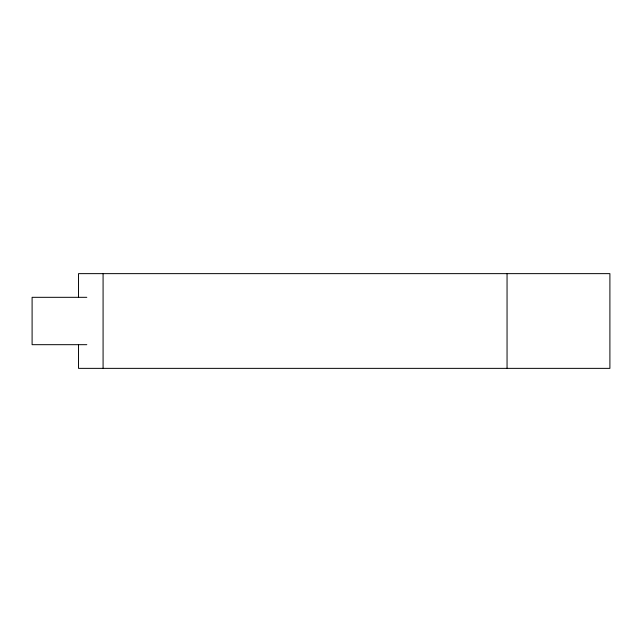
<?xml version="1.0" encoding="UTF-8"?>
<svg xmlns="http://www.w3.org/2000/svg" width="642" height="642" viewBox="0 0 642 642"><rect width="100%" height="100%" fill="white"/><g stroke="black" fill="none" stroke-linecap="round" stroke-linejoin="round"><path stroke-width="0.96" d="M86.798 297.318L32.1 297.318L32.1 344.682L86.798 344.682M507.052 273.636L507.052 368.364M103.081 273.636L103.081 368.364M78.525 297.567L78.525 273.636L609.9 273.636L609.9 368.364L78.525 368.364L78.525 344.433"/></g></svg>
